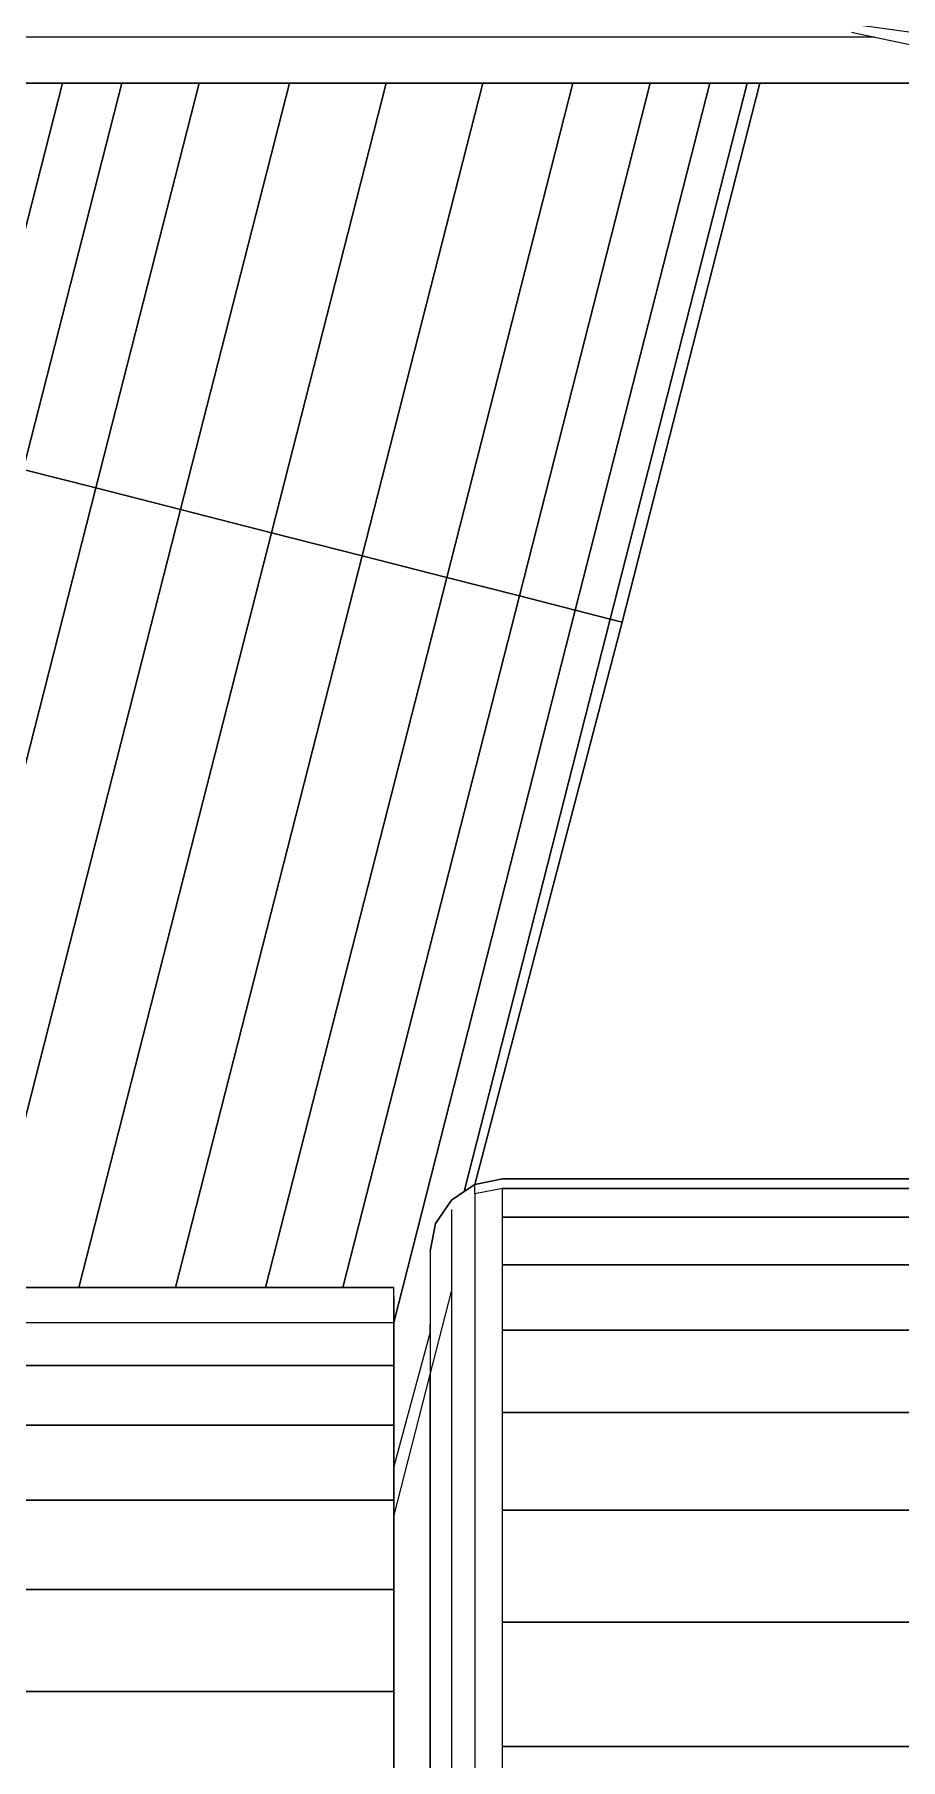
# Model space of a CAD drawing. Header units: centimetres. Extents: x -48696 to 156237, y -5617 to 29024.
# Drawn here: x -13085.271 to -13083.995, y 14469.42 to 14471.963 of the extents above; entities that cross this region are included whole.
import ezdxf

# ---------------------------------------------------------------- set-up
doc = ezdxf.new("R2010")
doc.units = ezdxf.units.CM
doc.layers.add('Moveis', color=1, linetype='Continuous', lineweight=9)
doc.layers.add('Parede Baixa', color=5, linetype='Continuous', lineweight=50)

# ---------------------------------------------------------------- blocks, each defined once
blk = doc.blocks.new('o')
at = {"layer": 'Moveis'}
for p, q in [((12555.4803, 3257.8424), (12555.5125, 3257.8355)), ((12555.5125, 3257.8355), (12555.5848, 3257.8199)), ((12554.3393, 3257.7716), (12554.3908, 3257.7716)), ((12554.3908, 3257.7716), (12554.4728, 3257.7716)), ((12554.4728, 3257.7716), (12554.5797, 3257.7716)), ((12554.5797, 3257.7716), (12554.7042, 3257.7716)), ((12554.7042, 3257.7716), (12554.8377, 3257.7716)), ((12554.8377, 3257.7716), (12554.9713, 3257.7716)), ((12554.9713, 3257.7716), (12555.0957, 3257.7716)), ((12555.0957, 3257.7716), (12555.2026, 3257.7716)), ((12555.1638, 3257.027), (12555.3537, 3257.7716)), ((12555.2026, 3257.7716), (12555.2846, 3257.7716)), ((12555.2846, 3257.7716), (12555.3362, 3257.7716)), ((12555.3362, 3257.7716), (12555.3537, 3257.7716)), ((12555.3537, 3257.7716), (12556.0048, 3257.7716)), ((12554.9603, 3256.2502), (12555.1638, 3257.027)), ((12554.9279, 3256.2285), (12554.9455, 3256.2403)), ((12554.9455, 3256.2403), (12554.9603, 3256.2502)), ((12554.9603, 3256.2502), (12554.9986, 3256.2579)), ((12554.9603, 3256.237), (12554.9603, 3256.2502)), ((12554.9603, 3256.237), (12554.9603, 3256.1974)), ((12554.9986, 3256.2579), (12558.2986, 3256.2579)), ((12554.9062, 3256.196), (12554.9279, 3256.2285)), ((12554.9279, 3256.2154), (12554.9279, 3256.1764)), ((12554.8986, 3256.1577), (12554.9062, 3256.196)), ((12554.9603, 3256.1974), (12554.9603, 3256.1321)), ((12554.9279, 3256.1764), (12554.9279, 3256.1712)), ((12554.9279, 3256.1712), (12554.9279, 3256.1119)), ((12554.8986, 3256.1577), (12554.8986, 3256.0564)), ((12554.9603, 3256.1321), (12554.9603, 3256.0422)), ((12554.2797, 3256.1079), (12554.4133, 3256.1079)), ((12554.4133, 3256.1079), (12554.5468, 3256.1079)), ((12554.5468, 3256.1079), (12554.6713, 3256.1079)), ((12554.6713, 3256.1079), (12554.7781, 3256.1079)), ((12554.7781, 3256.1079), (12554.8486, 3256.1079)), ((12554.8486, 3256.0957), (12554.8486, 3256.1079)), ((12554.8486, 3256.0957), (12554.8486, 3256.0595)), ((12554.8986, 3255.9875), (12554.9279, 3256.1023)), ((12554.9279, 3256.1119), (12554.9279, 3256.1023)), ((12554.9279, 3256.1023), (12554.9279, 3256.0231)), ((12554.8486, 3255.9997), (12554.8486, 3256.0595)), ((12554.8986, 3256.046), (12554.8986, 3256.0564)), ((12554.8986, 3256.046), (12554.8986, 3255.9875)), ((12554.9279, 3256.0231), (12554.9279, 3255.9114)), ((12554.9603, 3256.0422), (12554.9603, 3255.9289)), ((12554.8486, 3255.9174), (12554.8486, 3255.9997)), ((12554.8486, 3255.7915), (12554.8986, 3255.9875)), ((12554.8986, 3254.9097), (12554.8986, 3255.9875)), ((12554.9603, 3255.9289), (12554.9603, 3255.7943)), ((12554.8486, 3255.8604), (12554.8486, 3255.9174)), ((12554.9279, 3255.9114), (12554.9279, 3255.7784)), ((12554.8486, 3255.8138), (12554.8486, 3255.8604)), ((12554.8486, 3255.7915), (12554.8486, 3255.8138)), ((12554.8486, 3255.6905), (12554.8486, 3255.7915)), ((12554.9603, 3255.7943), (12554.9603, 3255.6403)), ((12554.9279, 3255.7784), (12554.9279, 3255.6264)), ((12554.8486, 3255.5495), (12554.8486, 3255.6905)), ((12554.9603, 3255.6403), (12554.9603, 3255.4693)), ((12554.9279, 3255.6264), (12554.9279, 3255.4577)), ((12554.8486, 3255.393), (12554.8486, 3255.5495)), ((12554.9279, 3255.4577), (12554.9279, 3255.2749)), ((12554.9603, 3255.4693), (12554.9603, 3255.2842))]:
    blk.add_line(p, q, dxfattribs=at)
for points, invisible_edges in [([(12555.6153, 3258.2078), (12555.6063, 3257.8355), (12555.47, 3257.8546)], 1), ([(12552.0413, 3257.8355), (12555.1252, 3257.9503), (12555.2938, 3257.8971)], 13), ([(12552.0413, 3257.8355), (12555.4803, 3257.8424), (12555.5125, 3257.8355)], 1), ([(12552.0413, 3257.7716), (12555.5125, 3257.8355), (12554.3217, 3257.7716)], 3), ([(12554.3217, 3257.7716), (12555.5125, 3257.8355), (12554.3393, 3257.7716)], 3), ([(12554.3393, 3257.7716), (12555.5125, 3257.8355), (12554.3908, 3257.7716)], 3), ([(12554.3908, 3257.7716), (12555.5125, 3257.8355), (12554.4728, 3257.7716)], 3), ([(12554.4728, 3257.7716), (12555.5125, 3257.8355), (12554.5797, 3257.7716)], 3), ([(12554.5797, 3257.7716), (12555.5125, 3257.8355), (12554.7042, 3257.7716)], 3), ([(12554.7042, 3257.7716), (12555.5125, 3257.8355), (12554.8377, 3257.7716)], 3), ([(12554.8377, 3257.7716), (12555.5125, 3257.8355), (12554.9713, 3257.7716)], 3), ([(12554.9713, 3257.7716), (12555.5125, 3257.8355), (12555.0957, 3257.7716)], 3), ([(12555.0957, 3257.7716), (12555.5125, 3257.8355), (12555.2026, 3257.7716)], 3), ([(12555.2026, 3257.7716), (12555.5125, 3257.8355), (12555.2846, 3257.7716)], 3), ([(12555.2846, 3257.7716), (12555.5125, 3257.8355), (12555.3362, 3257.7716)], 3), ([(12555.3362, 3257.7716), (12555.5125, 3257.8355), (12555.3537, 3257.7716)], 3), ([(12555.3537, 3257.7716), (12555.5125, 3257.8355), (12555.5848, 3257.8199)], 13), ([(12555.3537, 3257.7716), (12555.5848, 3257.8199), (12556.0048, 3257.7716)], 3), ([(12554.2597, 3257.2576), (12554.3393, 3257.7716), (12554.3908, 3257.7716)], 1), ([(12554.3908, 3257.7716), (12554.3367, 3257.238), (12554.2597, 3257.2576)], 1), ([(12554.3367, 3257.238), (12554.3908, 3257.7716), (12554.4728, 3257.7716)], 1), ([(12554.4728, 3257.7716), (12554.437, 3257.2124), (12554.3367, 3257.238)], 1), ([(12554.437, 3257.2124), (12554.4728, 3257.7716), (12554.5797, 3257.7716)], 1), ([(12554.5797, 3257.7716), (12554.5539, 3257.1825), (12554.437, 3257.2124)], 1), ([(12554.5539, 3257.1825), (12554.5797, 3257.7716), (12554.7042, 3257.7716)], 1), ([(12554.7042, 3257.7716), (12554.6793, 3257.1506), (12554.5539, 3257.1825)], 1), ([(12554.6793, 3257.1506), (12554.7042, 3257.7716), (12554.8377, 3257.7716)], 1), ([(12554.8377, 3257.7716), (12554.8047, 3257.1186), (12554.6793, 3257.1506)], 1), ([(12554.8047, 3257.1186), (12554.8377, 3257.7716), (12554.9713, 3257.7716)], 1), ([(12554.9713, 3257.7716), (12554.9215, 3257.0888), (12554.8047, 3257.1186)], 1), ([(12554.9215, 3257.0888), (12554.9713, 3257.7716), (12555.0957, 3257.7716)], 1), ([(12555.0957, 3257.7716), (12555.0219, 3257.0632), (12554.9215, 3257.0888)], 1), ([(12555.0219, 3257.0632), (12555.0957, 3257.7716), (12555.2026, 3257.7716)], 1), ([(12555.2026, 3257.7716), (12555.0988, 3257.0435), (12555.0219, 3257.0632)], 1), ([(12555.0988, 3257.0435), (12555.2026, 3257.7716), (12555.2846, 3257.7716)], 1), ([(12555.2846, 3257.7716), (12555.1472, 3257.0312), (12555.0988, 3257.0435)], 1), ([(12555.1472, 3257.0312), (12555.2846, 3257.7716), (12555.3362, 3257.7716)], 1), ([(12555.3362, 3257.7716), (12555.1638, 3257.027), (12555.1472, 3257.0312)], 1), ([(12558.2986, 3256.2579), (12555.1638, 3257.027), (12555.3537, 3257.7716)], 13), ([(12558.2986, 3256.2579), (12555.1638, 3257.027), (12555.3537, 3257.7716)], 13), ([(12558.2986, 3256.2579), (12555.1638, 3257.027), (12555.3537, 3257.7716)], 13), ([(12558.2986, 3256.2579), (12555.1638, 3257.027), (12555.3537, 3257.7716)], 13), ([(12558.2986, 3256.2579), (12555.1638, 3257.027), (12555.3537, 3257.7716)], 13), ([(12555.1638, 3257.027), (12555.3362, 3257.7716), (12555.3537, 3257.7716)], 1), ([(12558.2986, 3256.2579), (12555.3537, 3257.7716), (12556.0048, 3257.7716)], 13), ([(12558.2986, 3256.2579), (12555.3537, 3257.7716), (12556.0048, 3257.7716)], 13), ([(12558.2986, 3256.2579), (12555.3537, 3257.7716), (12556.0048, 3257.7716)], 13), ([(12558.2986, 3256.2579), (12555.3537, 3257.7716), (12556.0048, 3257.7716)], 13), ([(12558.2986, 3256.2579), (12555.3537, 3257.7716), (12556.0048, 3257.7716)], 13), ([(12554.1553, 3256.1079), (12554.3367, 3257.238), (12554.437, 3257.2124)], 1), ([(12554.437, 3257.2124), (12554.2797, 3256.1079), (12554.1553, 3256.1079)], 1), ([(12554.2797, 3256.1079), (12554.437, 3257.2124), (12554.5539, 3257.1825)], 1), ([(12554.5539, 3257.1825), (12554.4133, 3256.1079), (12554.2797, 3256.1079)], 1), ([(12554.4133, 3256.1079), (12554.5539, 3257.1825), (12554.6793, 3257.1506)], 1), ([(12554.6793, 3257.1506), (12554.5468, 3256.1079), (12554.4133, 3256.1079)], 1), ([(12554.5468, 3256.1079), (12554.6793, 3257.1506), (12554.8047, 3257.1186)], 1), ([(12554.8047, 3257.1186), (12554.6713, 3256.1079), (12554.5468, 3256.1079)], 1), ([(12554.6713, 3256.1079), (12554.8047, 3257.1186), (12554.9215, 3257.0888)], 1), ([(12554.9215, 3257.0888), (12554.7781, 3256.1079), (12554.6713, 3256.1079)], 1), ([(12554.7781, 3256.1079), (12554.9215, 3257.0888), (12555.0219, 3257.0632)], 1), ([(12555.0219, 3257.0632), (12554.8486, 3256.1079), (12554.7781, 3256.1079)], 1), ([(12554.8486, 3256.1079), (12555.0219, 3257.0632), (12554.8486, 3256.0957)], 3), ([(12554.8486, 3256.0957), (12555.0219, 3257.0632), (12554.8486, 3256.0595)], 3), ([(12554.8486, 3256.0595), (12555.0219, 3257.0632), (12555.0988, 3257.0435)], 1), ([(12555.0988, 3257.0435), (12554.8486, 3255.9997), (12554.8486, 3256.0595)], 1), ([(12554.9062, 3256.196), (12555.0988, 3257.0435), (12554.9279, 3256.2285)], 3), ([(12554.9279, 3256.2285), (12555.0988, 3257.0435), (12554.9455, 3256.2403)], 3), ([(12554.9455, 3256.2403), (12555.0988, 3257.0435), (12555.1472, 3257.0312)], 1), ([(12555.1472, 3257.0312), (12554.9603, 3256.2502), (12554.9455, 3256.2403)], 1), ([(12554.9603, 3256.2502), (12555.1472, 3257.0312), (12555.1638, 3257.027)], 1), ([(12555.1638, 3257.027), (12554.9986, 3256.2579), (12554.9603, 3256.2502)], 1), ([(12555.1638, 3257.027), (12554.9986, 3256.2579), (12554.9603, 3256.2502)], 1), ([(12555.1638, 3257.027), (12554.9986, 3256.2579), (12554.9603, 3256.2502)], 1), ([(12555.1638, 3257.027), (12554.9986, 3256.2579), (12554.9603, 3256.2502)], 1), ([(12555.1638, 3257.027), (12554.9986, 3256.2579), (12554.9603, 3256.2502)], 1), ([(12554.9986, 3256.2579), (12555.1638, 3257.027), (12558.2986, 3256.2579)], 3), ([(12554.9986, 3256.2579), (12555.1638, 3257.027), (12558.2986, 3256.2579)], 3), ([(12554.9986, 3256.2579), (12555.1638, 3257.027), (12558.2986, 3256.2579)], 3), ([(12554.9986, 3256.2579), (12555.1638, 3257.027), (12558.2986, 3256.2579)], 3), ([(12554.9986, 3256.2579), (12555.1638, 3257.027), (12558.2986, 3256.2579)], 3), ([(12554.9986, 3256.2579), (12554.9603, 3256.237), (12554.9603, 3256.2502)], 1), ([(12554.9603, 3256.237), (12554.9986, 3256.2579), (12554.9986, 3256.2446)], 3), ([(12554.9986, 3256.2446), (12554.9986, 3256.2579), (12558.2986, 3256.2579)], 13), ([(12554.9986, 3256.2446), (12558.2986, 3256.2579), (12558.2986, 3256.2446)], 3), ([(12558.2986, 3256.2446), (12554.9986, 3256.2048), (12554.9986, 3256.2446)], 1), ([(12554.9986, 3256.2048), (12558.2986, 3256.2446), (12558.2986, 3256.2048)], 1), ([(12554.8486, 3255.9997), (12554.9062, 3256.196), (12554.8986, 3256.1577)], 13), ([(12558.2986, 3256.2048), (12554.9986, 3256.1392), (12554.9986, 3256.2048)], 1), ([(12554.9986, 3256.1392), (12558.2986, 3256.2048), (12558.2986, 3256.1392)], 1), ([(12554.8986, 3256.046), (12554.8986, 3256.1577), (12554.8986, 3256.0564)], 1), ([(12558.2986, 3256.1392), (12554.9986, 3256.0488), (12554.9986, 3256.1392)], 1), ([(12554.9986, 3256.0488), (12558.2986, 3256.1392), (12558.2986, 3256.0488)], 1), ([(12554.9279, 3256.1023), (12554.8986, 3254.9097), (12554.8986, 3255.9875)], 1), ([(12554.8986, 3254.9097), (12554.9279, 3256.1023), (12554.9098, 3254.8826)], 3), ([(12554.9098, 3254.8826), (12554.9279, 3256.1023), (12554.9279, 3256.0231)], 13), ([(12553.7286, 3255.9997), (12553.8849, 3256.0595), (12554.8486, 3255.9997)], 3), ([(12554.8486, 3255.9997), (12553.8849, 3256.0595), (12553.9025, 3256.0595)], 13), ([(12554.8486, 3255.9997), (12553.9025, 3256.0595), (12553.954, 3256.0595)], 13), ([(12554.8486, 3255.9997), (12553.954, 3256.0595), (12554.036, 3256.0595)], 13), ([(12554.8486, 3255.9997), (12554.036, 3256.0595), (12554.1429, 3256.0595)], 13), ([(12554.8486, 3255.9997), (12554.1429, 3256.0595), (12554.2674, 3256.0595)], 13), ([(12554.8486, 3255.9997), (12554.2674, 3256.0595), (12554.4009, 3256.0595)], 13), ([(12554.8486, 3255.9997), (12554.4009, 3256.0595), (12554.5345, 3256.0595)], 13), ([(12554.8486, 3255.9997), (12554.5345, 3256.0595), (12554.6589, 3256.0595)], 13), ([(12554.8486, 3255.9997), (12554.6589, 3256.0595), (12554.7658, 3256.0595)], 13), ([(12554.8486, 3255.9997), (12554.7658, 3256.0595), (12554.8486, 3256.0595)], 1), ([(12554.8486, 3255.9174), (12554.8986, 3256.046), (12554.8486, 3255.8604)], 1), ([(12554.8986, 3256.046), (12554.8486, 3255.9174), (12554.8486, 3255.9997)], 13), ([(12558.2986, 3256.0488), (12554.9986, 3255.9351), (12554.9986, 3256.0488)], 1), ([(12554.9986, 3255.9351), (12558.2986, 3256.0488), (12558.2986, 3255.9351)], 1), ([(12554.9279, 3255.6264), (12554.9279, 3256.0231), (12554.9279, 3255.7784)], 3), ([(12554.9279, 3255.9114), (12554.9279, 3255.7784), (12554.9279, 3256.0231)], 2), ([(12553.7286, 3255.9997), (12554.8486, 3255.9174), (12553.7286, 3255.9174)], 1), ([(12554.8486, 3255.9174), (12553.7286, 3255.9997), (12554.8486, 3255.9997)], 1), ([(12554.8986, 3255.9875), (12554.8486, 3255.6905), (12554.8486, 3255.7915)], 1), ([(12554.8486, 3255.2236), (12554.8986, 3255.9875), (12554.8486, 3255.0438)], 3), ([(12554.8486, 3255.0438), (12554.8986, 3255.9875), (12554.8486, 3255.0304)], 3), ([(12554.8486, 3255.0304), (12554.8986, 3255.9875), (12554.8986, 3254.9097)], 1), ([(12554.9986, 3255.9351), (12558.2986, 3255.7998), (12554.9986, 3255.7998)], 1), ([(12558.2986, 3255.7998), (12554.9986, 3255.9351), (12558.2986, 3255.9351)], 1), ([(12553.7286, 3255.9174), (12554.8486, 3255.8138), (12553.7286, 3255.8138)], 1), ([(12554.8486, 3255.8138), (12553.7286, 3255.9174), (12554.8486, 3255.8604)], 3), ([(12554.8486, 3255.8604), (12553.7286, 3255.9174), (12554.8486, 3255.9174)], 1), ([(12553.7286, 3255.8138), (12554.8486, 3255.6905), (12553.7286, 3255.6905)], 1), ([(12554.8486, 3255.6905), (12553.7286, 3255.8138), (12554.8486, 3255.8138)], 13), ([(12554.8486, 3255.6905), (12554.8486, 3255.8138), (12554.8486, 3255.7915)], 1), ([(12558.2986, 3255.7998), (12554.9986, 3255.6451), (12554.9986, 3255.7998)], 1), ([(12554.9986, 3255.6451), (12558.2986, 3255.7998), (12558.2986, 3255.6451)], 1), ([(12554.8486, 3255.6905), (12553.7286, 3255.5495), (12553.7286, 3255.6905)], 1), ([(12553.7286, 3255.5495), (12554.8486, 3255.6905), (12554.8486, 3255.5495)], 1), ([(12554.8486, 3255.6905), (12554.8486, 3255.393), (12554.8486, 3255.5495)], 1), ([(12554.8486, 3255.393), (12554.8486, 3255.6905), (12554.8486, 3255.2236)], 3), ([(12558.2986, 3255.6451), (12554.9986, 3255.4734), (12554.9986, 3255.6451)], 1), ([(12554.9986, 3255.4734), (12558.2986, 3255.6451), (12558.2986, 3255.4734)], 1), ([(12554.9279, 3255.2749), (12554.9279, 3255.6264), (12554.9279, 3255.4577)], 1), ([(12554.8486, 3255.393), (12553.7286, 3255.4852), (12553.7286, 3255.5495)], 13), ([(12554.8486, 3255.393), (12553.7286, 3255.5495), (12554.8486, 3255.5495)], 1), ([(12553.7286, 3255.4852), (12554.8486, 3255.393), (12553.7286, 3255.393)], 1), ([(12558.2986, 3255.4734), (12554.9986, 3255.2874), (12554.9986, 3255.4734)], 1), ([(12554.9986, 3255.2874), (12558.2986, 3255.4734), (12558.2986, 3255.2874)], 1)]:
    blk.add_3dface(points, dxfattribs=dict(at, invisible_edges=invisible_edges))

msp = doc.modelspace()

# ---------------------------------------------------------------- block references
at = {"layer": 'Parede Baixa', "xscale": 1.066666666666667, "yscale": 1.066666666666667, "zscale": 1.066666666666667}
msp.add_blockref('o', (-26476.58007, 10996.93427), dxfattribs=at)

doc.saveas('drawing.dxf')
